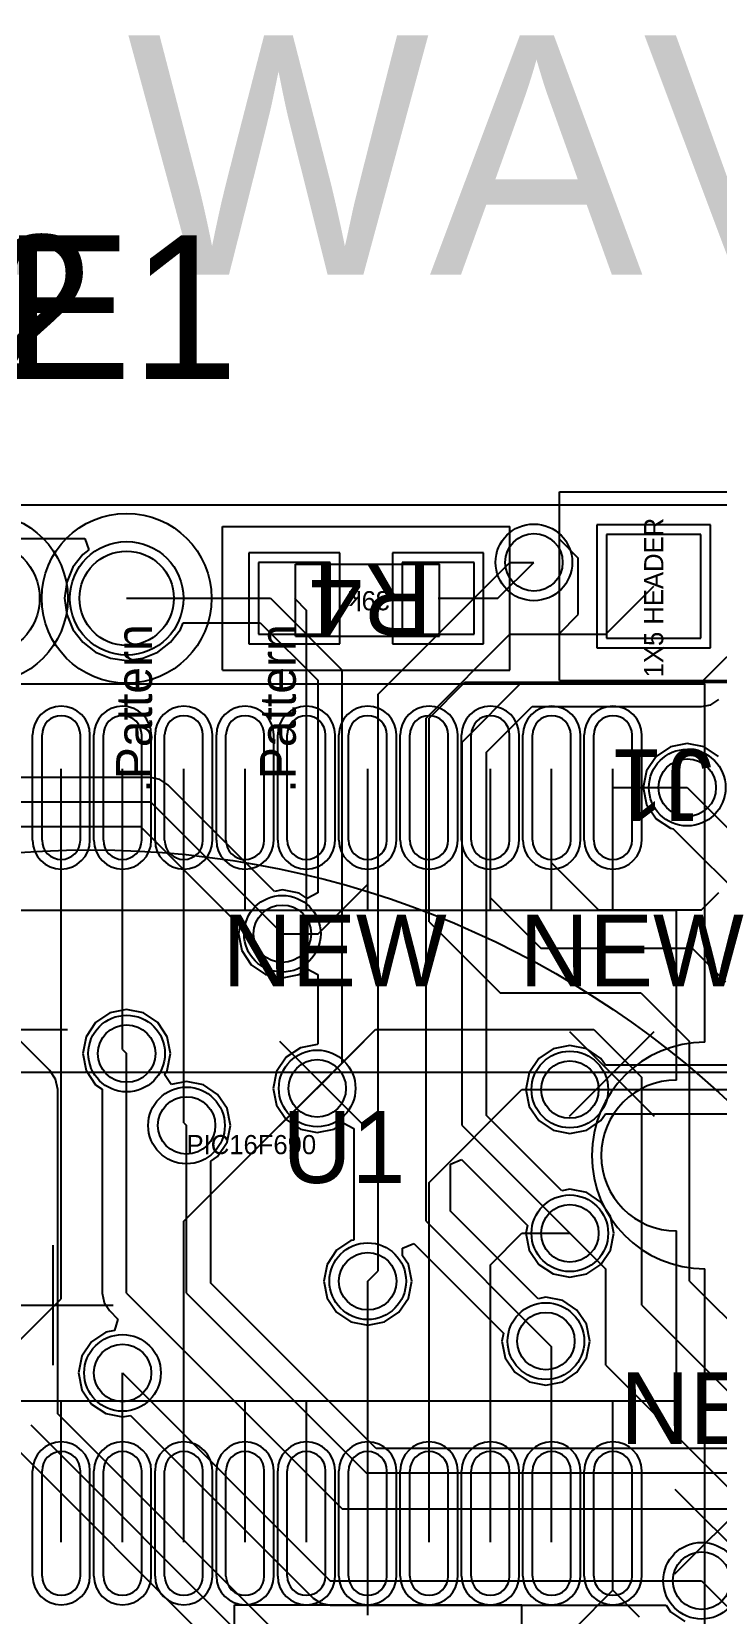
# Model space of a CAD drawing. Extents: x 8.93 to 13.33, y 4.89 to 11.88.
# Drawn here: x 9.787 to 10.073, y 7.611 to 8.271 of the extents above; entities that cross this region are included whole.
import ezdxf

# ---------------------------------------------------------------- set-up
doc = ezdxf.new("R2010")
doc.units = 0
doc.header["$MEASUREMENT"] = 0
for name, color, linetype in [('BOTTOMLAYER', 5, 'CONTINUOUS'), ('BOTTOMOVERLAY', 54, 'CONTINUOUS'), ('BOTTOMSOLDER', 6, 'CONTINUOUS'), ('MECHANICAL1', 6, 'CONTINUOUS'), ('MECHANICAL6', 56, 'CONTINUOUS'), ('MULTILAYER', 9, 'CONTINUOUS'), ('TOPLAYER', 1, 'CONTINUOUS'), ('TOPOVERLAY', 2, 'CONTINUOUS'), ('TOPPASTE', 8, 'CONTINUOUS'), ('TOPSOLDER', 216, 'CONTINUOUS')]:
    doc.layers.add(name, color=color, linetype=linetype)

msp = doc.modelspace()

# ---------------------------------------------------------------- linework, layer by layer
at = {"layer": 'BOTTOMLAYER'}
for p, q in [((9.399469, 8.06), (9.809611, 8.06)), ((9.809611, 8.06), (9.811218, 8.055265)), ((10.027315, 8.061654), (10.027315, 8.018346)), ((10.066685, 8.061654), (10.027315, 8.061654)), ((10.066685, 8.018346), (10.066685, 8.061654)), ((9.811218, 8.055265), (9.808681, 8.053319)), ((9.804564, 8.047953), (9.801976, 8.041705)), ((9.808681, 8.053319), (9.804564, 8.047953)), ((9.932, 7.995), (9.987, 8.05)), ((9.987, 8.05), (9.997, 8.05)), ((9.801976, 8.041705), (9.801093, 8.035)), ((9.801093, 8.035), (9.801976, 8.028295)), ((9.827, 8.035), (9.887, 8.035)), ((9.887, 8.035), (9.917, 8.005)), ((10.027, 8.02), (10.047, 8.04)), ((9.801976, 8.028295), (9.804564, 8.022047)), ((10.067, 8), (10.097, 8.03)), ((9.804564, 8.022047), (9.808681, 8.016681)), ((9.845319, 8.016681), (9.849436, 8.022047)), ((9.849436, 8.022047), (9.850578, 8.024804)), ((9.850578, 8.024804), (9.882777, 8.024804)), ((9.882777, 8.024804), (9.906804, 8.000777)), ((9.808681, 8.016681), (9.814047, 8.012564)), ((9.839953, 8.012564), (9.845319, 8.016681)), ((9.952, 7.985), (9.987, 8.02)), ((9.987, 8.02), (10.027, 8.02)), ((10.027315, 8.018346), (10.066685, 8.018346)), ((9.814047, 8.012564), (9.820295, 8.009976)), ((9.820295, 8.009976), (9.827, 8.009093)), ((9.827, 8.009093), (9.833705, 8.009976)), ((9.833705, 8.009976), (9.839953, 8.012564)), ((9.906804, 8.000777), (9.906804, 7.91206)), ((9.917, 7.840937), (9.917, 8.005)), ((9.932, 7.754362), (9.932, 7.995)), ((9.967, 7.975), (9.992, 8)), ((9.992, 8), (10.067, 8)), ((9.977196, 7.970777), (9.996223, 7.989804)), ((9.996223, 7.989804), (10.067, 7.989804)), ((10.067, 7.989804), (10.070902, 7.99058)), ((10.070902, 7.99058), (10.074209, 7.99279)), ((9.952, 7.775), (9.952, 7.985)), ((9.967, 7.815), (9.967, 7.975)), ((10.061, 7.974353), (10.053977, 7.972956)), ((10.068023, 7.972956), (10.061, 7.974353)), ((9.977196, 7.819223), (9.977196, 7.970777)), ((10.048023, 7.968977), (10.044044, 7.963023)), ((10.053977, 7.972956), (10.048023, 7.968977)), ((10.073977, 7.968977), (10.068023, 7.972956)), ((10.044044, 7.963023), (10.042647, 7.956)), ((9.837, 7.960196), (9.781836, 7.960196)), ((9.840902, 7.95942), (9.837, 7.960196)), ((9.84421, 7.95721), (9.840902, 7.95942)), ((9.888719, 7.9127), (9.84421, 7.95721)), ((10.042647, 7.956), (10.044044, 7.948977)), ((10.061, 7.956), (10.118961, 7.898039)), ((9.767, 7.95), (9.837, 7.95)), ((9.837, 7.95), (9.892, 7.895)), ((10.044044, 7.948977), (10.048023, 7.943023)), ((10.048023, 7.943023), (10.053977, 7.939044)), ((9.79493, 7.837931), (9.698215, 7.934646)), ((9.781836, 7.939804), (9.832777, 7.939804)), ((9.832777, 7.939804), (9.8743, 7.898281)), ((10.053977, 7.939044), (10.05511, 7.938819)), ((10.05511, 7.938819), (10.107425, 7.886504)), ((9.892, 7.913353), (9.888719, 7.9127)), ((9.899023, 7.911956), (9.892, 7.913353)), ((9.902394, 7.909703), (9.899023, 7.911956)), ((9.906804, 7.91206), (9.902394, 7.909703)), ((9.8743, 7.898281), (9.873647, 7.895)), ((9.873647, 7.895), (9.875044, 7.887977)), ((9.875044, 7.887977), (9.879023, 7.882023)), ((9.879023, 7.882023), (9.884977, 7.878044)), ((9.884977, 7.878044), (9.892, 7.876647)), ((9.892, 7.876647), (9.899023, 7.878044)), ((9.899023, 7.878044), (9.902394, 7.880297)), ((9.902394, 7.880297), (9.906804, 7.87794)), ((9.906804, 7.87794), (9.906804, 7.849045)), ((9.819977, 7.861956), (9.814023, 7.857977)), ((9.827, 7.863353), (9.819977, 7.861956)), ((9.834023, 7.861956), (9.827, 7.863353)), ((9.839977, 7.857977), (9.834023, 7.861956)), ((9.814023, 7.857977), (9.810044, 7.852023)), ((9.843956, 7.852023), (9.839977, 7.857977)), ((9.810044, 7.852023), (9.808647, 7.845)), ((9.845353, 7.845), (9.843956, 7.852023)), ((9.906531, 7.848821), (9.899508, 7.847424)), ((9.906804, 7.849045), (9.906531, 7.848821)), ((9.808647, 7.845), (9.810044, 7.837977)), ((9.827, 7.745), (9.827, 7.845)), ((9.843956, 7.837977), (9.845353, 7.845)), ((9.893554, 7.843446), (9.889576, 7.837492)), ((9.899508, 7.847424), (9.893554, 7.843446)), ((9.999023, 7.842977), (9.995044, 7.837023)), ((10.004977, 7.846956), (9.999023, 7.842977)), ((10.012, 7.848353), (10.004977, 7.846956)), ((10.019023, 7.846956), (10.012, 7.848353)), ((10.024977, 7.842977), (10.019023, 7.846956)), ((10.026836, 7.840196), (10.024977, 7.842977)), ((9.794931, 7.837931), (9.79493, 7.837931)), ((9.797362, 7.834292), (9.794931, 7.837931)), ((9.810044, 7.837977), (9.814023, 7.832023)), ((9.842789, 7.83623), (9.843956, 7.837977)), ((9.845567, 7.832073), (9.842789, 7.83623)), ((9.889576, 7.837492), (9.888179, 7.830469)), ((9.906531, 7.830469), (9.917, 7.840937)), ((9.995044, 7.837023), (9.993647, 7.83)), ((10.157, 7.840196), (10.026836, 7.840196)), ((9.798216, 7.83), (9.797362, 7.834292)), ((9.797362, 7.834292), (9.797362, 7.834292)), ((9.797362, 7.834292), (9.797362, 7.834292)), ((9.797362, 7.834292), (9.797362, 7.834292)), ((9.797362, 7.834292), (9.797362, 7.834292)), ((9.797362, 7.834292), (9.797362, 7.834292)), ((9.797362, 7.834292), (9.797362, 7.834292)), ((9.797362, 7.834292), (9.797362, 7.834292)), ((9.797362, 7.834292), (9.797362, 7.834292)), ((9.797362, 7.834292), (9.797362, 7.834292)), ((9.797362, 7.834292), (9.797362, 7.834292)), ((9.797362, 7.834292), (9.797362, 7.834292)), ((9.797362, 7.834292), (9.797362, 7.834292)), ((9.797362, 7.834292), (9.797362, 7.834292)), ((9.797362, 7.834292), (9.797362, 7.834292)), ((9.797362, 7.834292), (9.797362, 7.834292)), ((9.797362, 7.834292), (9.797362, 7.834292)), ((9.797362, 7.834292), (9.797362, 7.834292)), ((9.797362, 7.834292), (9.797362, 7.834292)), ((9.797362, 7.834292), (9.797362, 7.834292)), ((9.798215, 7.829999), (9.798216, 7.83)), ((9.798215, 7.694646), (9.798215, 7.829999)), ((9.814023, 7.832023), (9.816804, 7.830164)), ((9.816804, 7.830164), (9.816804, 7.745)), ((9.852, 7.833353), (9.845567, 7.832073)), ((9.859023, 7.831956), (9.852, 7.833353)), ((9.864977, 7.827977), (9.859023, 7.831956)), ((9.888179, 7.830469), (9.889576, 7.823445)), ((9.993647, 7.83), (9.995044, 7.822977)), ((10.012, 7.83), (10.157, 7.83)), ((9.868956, 7.822023), (9.864977, 7.827977)), ((9.889576, 7.823445), (9.893554, 7.817491)), ((9.995044, 7.822977), (9.999023, 7.817023)), ((9.870353, 7.815), (9.868956, 7.822023)), ((9.893554, 7.817491), (9.899508, 7.813513)), ((9.913555, 7.813513), (9.917394, 7.816079)), ((9.917394, 7.816079), (9.921804, 7.813722)), ((10.008719, 7.7877), (9.977196, 7.819223)), ((9.999023, 7.817023), (10.004977, 7.813044)), ((10.019023, 7.813044), (10.024977, 7.817023)), ((10.024977, 7.817023), (10.026836, 7.819804)), ((10.026836, 7.819804), (10.152777, 7.819804)), ((9.852, 7.745), (9.852, 7.815)), ((9.868956, 7.807977), (9.870353, 7.815)), ((9.899508, 7.813513), (9.906531, 7.812116)), ((9.906531, 7.812116), (9.913555, 7.813513)), ((9.921804, 7.813722), (9.921804, 7.767192)), ((9.967, 7.815), (10.012, 7.77)), ((10.004977, 7.813044), (10.012, 7.811647)), ((10.012, 7.811647), (10.019023, 7.813044)), ((9.864977, 7.802023), (9.868956, 7.807977)), ((9.862196, 7.800164), (9.864977, 7.802023)), ((9.862196, 7.749223), (9.862196, 7.800164)), ((9.962196, 7.798852), (9.966815, 7.800765)), ((9.962196, 7.779223), (9.962196, 7.798852)), ((9.966815, 7.800765), (9.9943, 7.773281)), ((10.012, 7.788353), (10.008719, 7.7877)), ((10.019023, 7.786956), (10.012, 7.788353)), ((10.024977, 7.782977), (10.019023, 7.786956)), ((10.028956, 7.777023), (10.024977, 7.782977)), ((9.998719, 7.7427), (9.962196, 7.779223)), ((10.030353, 7.77), (10.028956, 7.777023)), ((9.952, 7.775), (10.002, 7.725)), ((9.9943, 7.773281), (9.993647, 7.77)), ((9.993647, 7.77), (9.995044, 7.762977)), ((10.028956, 7.762977), (10.030353, 7.77)), ((9.914661, 7.762977), (9.910682, 7.757023)), ((9.920615, 7.766956), (9.914661, 7.762977)), ((9.921804, 7.767192), (9.920615, 7.766956)), ((9.942196, 7.763852), (9.946815, 7.765765)), ((9.942196, 7.760611), (9.942196, 7.763852)), ((9.946815, 7.765765), (9.9843, 7.728281)), ((9.995044, 7.762977), (9.999023, 7.757023)), ((10.024977, 7.757023), (10.028956, 7.762977)), ((9.910682, 7.757023), (9.909285, 7.75)), ((9.944593, 7.757023), (9.942196, 7.760611)), ((9.94599, 7.75), (9.944593, 7.757023)), ((9.999023, 7.757023), (10.004977, 7.753044)), ((10.019023, 7.753044), (10.024977, 7.757023)), ((9.909285, 7.75), (9.910682, 7.742977)), ((9.927638, 7.75), (9.932, 7.754362)), ((9.944593, 7.742977), (9.94599, 7.75)), ((10.004977, 7.753044), (10.012, 7.751647)), ((10.012, 7.751647), (10.019023, 7.753044)), ((9.816804, 7.745), (9.81758, 7.741098)), ((9.827, 7.745), (9.917, 7.655)), ((9.852, 7.745), (9.927, 7.67)), ((9.931223, 7.680196), (9.862196, 7.749223)), ((10.002, 7.743353), (9.998719, 7.7427)), ((10.009023, 7.741956), (10.002, 7.743353)), ((9.81758, 7.741098), (9.81979, 7.73779)), ((9.81979, 7.73779), (9.823384, 7.734197)), ((9.910682, 7.742977), (9.914661, 7.737023)), ((9.914661, 7.737023), (9.920615, 7.733044)), ((9.934661, 7.733044), (9.940615, 7.737023)), ((9.940615, 7.737023), (9.944593, 7.742977)), ((10.014977, 7.737977), (10.009023, 7.741956)), ((10.018956, 7.732023), (10.014977, 7.737977)), ((9.823384, 7.734197), (9.821933, 7.729412)), ((9.920615, 7.733044), (9.927638, 7.731647)), ((9.927638, 7.731647), (9.934661, 7.733044)), ((10.020353, 7.725), (10.018956, 7.732023)), ((9.812298, 7.724702), (9.80832, 7.718748)), ((9.818252, 7.72868), (9.812298, 7.724702)), ((9.821933, 7.729412), (9.818252, 7.72868)), ((9.9843, 7.728281), (9.983647, 7.725)), ((9.983647, 7.725), (9.985044, 7.717977)), ((10.018956, 7.717977), (10.020353, 7.725)), ((9.80832, 7.718748), (9.806923, 7.711724)), ((9.985044, 7.717977), (9.989023, 7.712023)), ((10.014977, 7.712023), (10.018956, 7.717977)), ((9.806923, 7.711724), (9.80832, 7.704701)), ((9.825276, 7.711724), (9.912, 7.625)), ((9.989023, 7.712023), (9.994977, 7.708044)), ((10.009023, 7.708044), (10.014977, 7.712023)), ((9.80832, 7.704701), (9.812298, 7.698747)), ((9.994977, 7.708044), (10.002, 7.706647)), ((10.002, 7.706647), (10.009023, 7.708044)), ((9.812298, 7.698747), (9.818252, 7.694769)), ((9.917646, 7.575215), (9.798215, 7.694646)), ((9.818252, 7.694769), (9.825276, 7.693372)), ((9.825276, 7.693372), (9.828556, 7.694024)), ((9.828556, 7.694024), (9.90479, 7.61779)), ((9.787, 7.69), (9.913, 7.564)), ((9.779069, 7.682069), (9.905069, 7.55607)), ((10.117, 7.680196), (9.931223, 7.680196)), ((9.927, 7.67), (10.117, 7.67)), ((9.917, 7.655), (10.107581, 7.655)), ((9.912, 7.625), (10.067, 7.625)), ((9.90479, 7.61779), (9.90479, 7.61779)), ((9.90479, 7.61779), (9.90479, 7.61779)), ((9.90479, 7.61779), (9.90479, 7.61779)), ((9.90479, 7.61779), (9.90479, 7.61779)), ((9.90479, 7.61779), (9.90479, 7.61779)), ((9.90479, 7.61779), (9.90479, 7.61779)), ((9.90479, 7.61779), (9.904791, 7.61779)), ((9.904791, 7.61779), (9.904791, 7.61779)), ((9.904791, 7.61779), (9.908098, 7.61558)), ((9.908098, 7.61558), (9.912, 7.614804)), ((9.912, 7.614804), (10.052164, 7.614804)), ((10.052164, 7.614804), (10.054023, 7.612023)), ((10.054023, 7.612023), (10.059977, 7.608044))]:
    msp.add_line(p, q, dxfattribs=at)
for centre, radius in [((9.997, 8.05), 0.012), ((9.827, 8.035), 0.019685), ((10.061, 7.956), 0.012), ((9.892, 7.895), 0.012), ((9.827, 7.845), 0.012), ((9.906531, 7.830469), 0.012), ((10.012, 7.83), 0.012), ((9.852, 7.815), 0.012), ((10.012, 7.77), 0.012), ((9.927638, 7.75), 0.012), ((10.002, 7.725), 0.012), ((9.825276, 7.711724), 0.012), ((10.067, 7.625), 0.012)]:
    msp.add_circle(centre, radius, dxfattribs=at)
at = {"layer": 'BOTTOMOVERLAY'}
msp.add_line((9.432158, 7.837182), (10.191842, 7.837182), dxfattribs=at)
at = {"layer": 'BOTTOMSOLDER'}
for p, q in [((10.023315, 8.065653), (10.023315, 8.014347)), ((10.070685, 8.065653), (10.023315, 8.065653)), ((10.070685, 8.014347), (10.070685, 8.065653)), ((10.023315, 8.014347), (10.070685, 8.014347))]:
    msp.add_line(p, q, dxfattribs=at)
for centre, radius in [((9.997, 8.05), 0.016), ((9.767, 8.035), 0.023685), ((9.827, 8.035), 0.023685), ((10.061, 7.956), 0.016), ((9.892, 7.895), 0.016), ((9.827, 7.845), 0.016), ((9.906531, 7.830469), 0.016), ((10.012, 7.83), 0.016), ((9.852, 7.815), 0.016), ((10.012, 7.77), 0.016), ((9.927638, 7.75), 0.016), ((10.002, 7.725), 0.016), ((9.825276, 7.711724), 0.016), ((10.067, 7.625), 0.016)]:
    msp.add_circle(centre, radius, dxfattribs=at)
at = {"layer": 'MECHANICAL1'}
for p, q in [((10.00763, 8.07937), (10.287157, 8.07937)), ((10.00763, 8.00063), (10.00763, 8.07937)), ((9.897531, 8.019252), (9.897531, 8.049252)), ((9.897531, 8.049252), (9.957531, 8.049252)), ((9.957531, 8.019252), (9.957531, 8.049252)), ((9.897531, 8.019252), (9.957531, 8.019252)), ((10.00763, 8.00063), (10.287157, 8.00063)), ((9.799685, 7.904819), (9.799685, 7.963874)), ((9.825276, 7.904819), (9.825276, 7.963874)), ((9.850866, 7.904819), (9.850866, 7.963874)), ((9.876457, 7.904819), (9.876457, 7.963874)), ((9.902047, 7.904819), (9.902047, 7.963874)), ((9.927638, 7.904819), (9.927638, 7.963874)), ((9.953228, 7.904819), (9.953228, 7.963874)), ((9.978819, 7.904819), (9.978819, 7.963874)), ((10.004409, 7.904819), (10.004409, 7.963874)), ((10.03, 7.904819), (10.03, 7.963874)), ((9.77311, 7.904819), (9.914843, 7.904819)), ((9.914843, 7.904819), (10.056575, 7.904819)), ((10.056575, 7.833953), (10.056575, 7.904819)), ((10.056575, 7.700094), (10.056575, 7.770961)), ((9.77311, 7.700094), (9.914843, 7.700094)), ((9.799685, 7.641039), (9.799685, 7.700094)), ((9.825276, 7.641039), (9.825276, 7.700094)), ((9.850866, 7.641039), (9.850866, 7.700094)), ((9.876457, 7.641039), (9.876457, 7.700094)), ((9.902047, 7.641039), (9.902047, 7.700094)), ((9.914843, 7.700095), (10.056574, 7.700095)), ((9.927638, 7.641039), (9.927638, 7.700094)), ((9.953228, 7.641039), (9.953228, 7.700094)), ((9.978819, 7.641039), (9.978819, 7.700094)), ((10.004409, 7.641039), (10.004409, 7.700094)), ((10.03, 7.641039), (10.03, 7.700094))]:
    msp.add_line(p, q, dxfattribs=at)
for centre, radius in [((9.827, 8.035), 0.019685), ((9.812, 7.54003), 0.39)]:
    msp.add_circle(centre, radius, dxfattribs=at)
msp.add_arc((10.056575, 7.802457), 0.031496, 90, 270, dxfattribs=at)
at = {"layer": 'MECHANICAL6'}
for p, q in [((9.752323, 7.854999), (9.802323, 7.854999)), ((9.890844, 7.850199), (9.926199, 7.814843)), ((9.890844, 7.814843), (9.926199, 7.850199)), ((10.011844, 7.854198), (10.047199, 7.818843)), ((10.011844, 7.818843), (10.047199, 7.854198)), ((9.796323, 7.715), (9.796323, 7.765)), ((9.771323, 7.739999), (9.821323, 7.739999)), ((10.055844, 7.663199), (10.091199, 7.627843)), ((10.055844, 7.627843), (10.091199, 7.663199))]:
    msp.add_line(p, q, dxfattribs=at)
at = {"layer": 'MULTILAYER'}
for p, q in [((9.281, 8.074001), (10.299, 8.074001)), ((10.027315, 8.061654), (10.027315, 8.018346)), ((10.066685, 8.061654), (10.027315, 8.061654)), ((10.066685, 8.018346), (10.066685, 8.061654)), ((10.027315, 8.018346), (10.066685, 8.018346))]:
    msp.add_line(p, q, dxfattribs=at)
for centre, radius in [((9.997, 8.05), 0.012), ((9.827, 8.035), 0.019685), ((10.061, 7.956), 0.012), ((9.892, 7.895), 0.012), ((9.827, 7.845), 0.012), ((9.906531, 7.830469), 0.012), ((10.012, 7.83), 0.012), ((9.852, 7.815), 0.012), ((10.012, 7.77), 0.012), ((9.927638, 7.75), 0.012), ((10.002, 7.725), 0.012), ((9.825276, 7.711724), 0.012), ((10.067, 7.625), 0.012)]:
    msp.add_circle(centre, radius, dxfattribs=at)
at = {"layer": 'TOPLAYER'}
for p, q in [((10.027315, 8.061654), (10.027315, 8.018346)), ((10.066685, 8.061654), (10.027315, 8.061654)), ((10.066685, 8.018346), (10.066685, 8.061654)), ((9.912, 8.05), (9.882, 8.05)), ((9.882, 8.05), (9.882, 8.02)), ((9.912, 8.02), (9.912, 8.05)), ((9.972, 8.05), (9.942, 8.05)), ((9.942, 8.05), (9.942, 8.02)), ((9.972, 8.02), (9.972, 8.05)), ((9.982, 8.035), (9.997, 8.05)), ((9.897, 8.035), (9.902047, 8.029953)), ((9.957, 8.035), (9.982, 8.035)), ((9.902047, 7.956), (9.902047, 8.029953)), ((9.882, 8.02), (9.912, 8.02)), ((9.942, 8.02), (9.972, 8.02)), ((10.027315, 8.018346), (10.066685, 8.018346)), ((9.953228, 7.985015), (9.968213, 8)), ((9.968213, 8), (10.122, 8)), ((9.953228, 7.9), (9.953228, 7.985015)), ((9.791685, 7.934), (9.791685, 7.978)), ((9.807685, 7.934), (9.807685, 7.978)), ((9.817276, 7.934), (9.817276, 7.978)), ((9.833276, 7.934), (9.833276, 7.978)), ((9.842866, 7.934), (9.842866, 7.978)), ((9.858866, 7.934), (9.858866, 7.978)), ((9.868457, 7.934), (9.868457, 7.978)), ((9.884457, 7.934), (9.884457, 7.978)), ((9.894047, 7.934), (9.894047, 7.978)), ((9.910047, 7.934), (9.910047, 7.978)), ((9.919638, 7.934), (9.919638, 7.978)), ((9.935638, 7.934), (9.935638, 7.978)), ((9.945228, 7.934), (9.945228, 7.978)), ((9.961228, 7.934), (9.961228, 7.978)), ((9.970819, 7.934), (9.970819, 7.978)), ((9.986819, 7.934), (9.986819, 7.978)), ((9.996409, 7.934), (9.996409, 7.978)), ((10.012409, 7.934), (10.012409, 7.978)), ((10.022, 7.934), (10.022, 7.978)), ((10.038, 7.934), (10.038, 7.978)), ((9.799685, 7.742685), (9.799685, 7.956)), ((9.825276, 7.846724), (9.825276, 7.956)), ((9.850866, 7.816134), (9.850866, 7.956)), ((9.927638, 7.915638), (9.927638, 7.956)), ((9.978819, 7.91), (9.978819, 7.956)), ((10.004409, 7.924591), (10.004409, 7.956)), ((10.03, 7.956), (10.061, 7.956)), ((10.004409, 7.924591), (10.024, 7.905)), ((9.907, 7.895), (9.927638, 7.915638)), ((9.978819, 7.91), (9.999853, 7.888966)), ((10.067, 7.905), (10.074244, 7.912244)), ((10.024, 7.905), (10.067, 7.905)), ((9.892, 7.895), (9.907, 7.895)), ((9.953228, 7.9), (9.982853, 7.870376)), ((9.999853, 7.888966), (10.063034, 7.888966)), ((10.063034, 7.888966), (10.077, 7.875)), ((9.982853, 7.870376), (10.041624, 7.870376)), ((10.041624, 7.870376), (10.062, 7.85)), ((9.850866, 7.775), (9.930866, 7.855)), ((9.930866, 7.855), (10.022, 7.855)), ((10.022, 7.855), (10.042, 7.835)), ((10.062, 7.75), (10.062, 7.85)), ((9.825276, 7.846724), (9.827, 7.845)), ((9.906335, 7.830469), (9.906531, 7.830469)), ((9.953228, 7.791228), (9.992, 7.83)), ((9.992, 7.83), (10.012, 7.83)), ((10.042, 7.74), (10.042, 7.835)), ((9.850866, 7.816134), (9.852, 7.815)), ((9.953228, 7.648913), (9.953228, 7.791228)), ((9.850866, 7.648913), (9.850866, 7.775)), ((9.978819, 7.756819), (9.992, 7.77)), ((9.992, 7.77), (10.012, 7.77)), ((10.012, 7.77), (10.027, 7.755)), ((9.978819, 7.648913), (9.978819, 7.756819)), ((9.927638, 7.610638), (9.927638, 7.75)), ((10.027, 7.715), (10.027, 7.755)), ((10.062, 7.75), (10.097, 7.715)), ((9.767, 7.71), (9.799685, 7.742685)), ((10.042, 7.74), (10.092, 7.69)), ((10.002, 7.725), (10.004409, 7.722591)), ((10.004409, 7.648913), (10.004409, 7.722591)), ((9.825276, 7.648913), (9.825276, 7.711724)), ((10.027, 7.715), (10.082, 7.66)), ((9.791685, 7.626913), (9.791685, 7.670913)), ((9.807685, 7.626913), (9.807685, 7.670913)), ((9.817276, 7.626913), (9.817276, 7.670913)), ((9.833276, 7.626913), (9.833276, 7.670913)), ((9.842866, 7.626913), (9.842866, 7.670913)), ((9.858866, 7.626913), (9.858866, 7.670913)), ((9.868457, 7.626913), (9.868457, 7.670913)), ((9.884457, 7.626913), (9.884457, 7.670913)), ((9.894047, 7.626913), (9.894047, 7.670913)), ((9.910047, 7.626913), (9.910047, 7.670913)), ((9.919638, 7.626913), (9.919638, 7.670913)), ((9.935638, 7.626913), (9.935638, 7.670913)), ((9.945228, 7.626913), (9.945228, 7.670913)), ((9.961228, 7.626913), (9.961228, 7.670913)), ((9.970819, 7.626913), (9.970819, 7.670913)), ((9.986819, 7.626913), (9.986819, 7.670913)), ((9.996409, 7.626913), (9.996409, 7.670913)), ((10.012409, 7.626913), (10.012409, 7.670913)), ((10.022, 7.626913), (10.022, 7.670913)), ((10.038, 7.626913), (10.038, 7.670913)), ((10.03, 7.621), (10.03, 7.648913)), ((10.067, 7.625), (10.092, 7.6)), ((10.0145, 7.6055), (10.03, 7.621)), ((10.03, 7.621), (10.041, 7.61))]:
    msp.add_line(p, q, dxfattribs=at)
for centre, radius in [((9.997, 8.05), 0.012), ((9.827, 8.035), 0.019685), ((10.061, 7.956), 0.012), ((9.892, 7.895), 0.012), ((9.827, 7.845), 0.012), ((9.906531, 7.830469), 0.012), ((10.012, 7.83), 0.012), ((9.852, 7.815), 0.012), ((10.012, 7.77), 0.012), ((9.927638, 7.75), 0.012), ((10.002, 7.725), 0.012), ((9.825276, 7.711724), 0.012), ((10.067, 7.625), 0.012)]:
    msp.add_circle(centre, radius, dxfattribs=at)
for centre, start, end in [((9.799685, 7.978), 360, 180), ((9.825276, 7.978), 360, 180), ((9.850866, 7.978), 360, 180), ((9.876457, 7.978), 360, 180), ((9.902047, 7.978), 360, 180), ((9.927638, 7.978), 360, 180), ((9.953228, 7.978), 360, 180), ((9.978819, 7.978), 360, 180), ((10.004409, 7.978), 360, 180), ((10.03, 7.978), 360, 180), ((9.799685, 7.934), 180, 360), ((9.825276, 7.934), 180, 360), ((9.850866, 7.934), 180, 360), ((9.876457, 7.934), 180, 360), ((9.902047, 7.934), 180, 360), ((9.927638, 7.934), 180, 360), ((9.953228, 7.934), 180, 360), ((9.978819, 7.934), 180, 360), ((10.004409, 7.934), 180, 360), ((10.03, 7.934), 180, 360), ((9.799685, 7.670913), 360, 180), ((9.825276, 7.670913), 360, 180), ((9.850866, 7.670913), 360, 180), ((9.876457, 7.670913), 360, 180), ((9.902047, 7.670913), 360, 180), ((9.927638, 7.670913), 360, 180), ((9.953228, 7.670913), 360, 180), ((9.978819, 7.670913), 360, 180), ((10.004409, 7.670913), 360, 180), ((10.03, 7.670913), 360, 180), ((9.799685, 7.626913), 180, 360), ((9.825276, 7.626913), 180, 360), ((9.850866, 7.626913), 180, 360), ((9.876457, 7.626913), 180, 360), ((9.902047, 7.626913), 180, 360), ((9.927638, 7.626913), 180, 360), ((9.953228, 7.626913), 180, 360), ((9.978819, 7.626913), 180, 360), ((10.004409, 7.626913), 180, 360), ((10.03, 7.626913), 180, 360)]:
    msp.add_arc(centre, 0.008, start, end, dxfattribs=at)
at = {"layer": 'TOPOVERLAY'}
for p, q in [((10.00763, 8.059685), (10.00763, 8.07937)), ((10.00763, 8.07937), (10.287157, 8.07937)), ((9.867, 8.065), (9.987, 8.065)), ((9.867, 8.005), (9.867, 8.065)), ((9.987, 8.035), (9.987, 8.065)), ((10.00763, 8.059685), (10.015504, 8.051811)), ((10.015504, 8.028189), (10.015504, 8.051811)), ((9.987, 8.005), (9.987, 8.035)), ((10.00763, 8.020315), (10.015504, 8.028189)), ((10.00763, 8.00063), (10.00763, 8.020315)), ((9.867, 8.005), (9.987, 8.005)), ((10.00763, 8.00063), (10.287157, 8.00063)), ((9.761299, 7.999307), (10.039642, 7.999307)), ((10.039642, 7.999307), (10.068386, 7.999307)), ((10.068386, 7.952063), (10.068386, 7.999307)), ((10.068386, 7.920567), (10.068386, 7.952063)), ((10.068386, 7.849701), (10.068386, 7.920567)), ((10.068386, 7.672535), (10.068386, 7.755213)), ((10.068386, 7.605606), (10.068386, 7.672535)), ((9.872, 7.615), (9.992, 7.615)), ((9.872, 7.555), (9.872, 7.615)), ((9.992, 7.585), (9.992, 7.615))]:
    msp.add_line(p, q, dxfattribs=at)
for centre in [(9.767, 8.035), (9.827, 8.035)]:
    msp.add_circle(centre, 0.035433, dxfattribs=at)
msp.add_arc((10.068386, 7.802457), 0.047244, 90, 270, dxfattribs=at)
at = {"layer": 'TOPPASTE'}
for p, q in [((9.912, 8.05), (9.882, 8.05)), ((9.882, 8.05), (9.882, 8.02)), ((9.912, 8.02), (9.912, 8.05)), ((9.972, 8.05), (9.942, 8.05)), ((9.942, 8.05), (9.942, 8.02)), ((9.972, 8.02), (9.972, 8.05)), ((9.882, 8.02), (9.912, 8.02)), ((9.942, 8.02), (9.972, 8.02)), ((9.791685, 7.934), (9.791685, 7.978)), ((9.807685, 7.934), (9.807685, 7.978)), ((9.817276, 7.934), (9.817276, 7.978)), ((9.833276, 7.934), (9.833276, 7.978)), ((9.842866, 7.934), (9.842866, 7.978)), ((9.858866, 7.934), (9.858866, 7.978)), ((9.868457, 7.934), (9.868457, 7.978)), ((9.884457, 7.934), (9.884457, 7.978)), ((9.894047, 7.934), (9.894047, 7.978)), ((9.910047, 7.934), (9.910047, 7.978)), ((9.919638, 7.934), (9.919638, 7.978)), ((9.935638, 7.934), (9.935638, 7.978)), ((9.945228, 7.934), (9.945228, 7.978)), ((9.961228, 7.934), (9.961228, 7.978)), ((9.970819, 7.934), (9.970819, 7.978)), ((9.986819, 7.934), (9.986819, 7.978)), ((9.996409, 7.934), (9.996409, 7.978)), ((10.012409, 7.934), (10.012409, 7.978)), ((10.022, 7.934), (10.022, 7.978)), ((10.038, 7.934), (10.038, 7.978)), ((9.791685, 7.626913), (9.791685, 7.670913)), ((9.807685, 7.626913), (9.807685, 7.670913)), ((9.817276, 7.626913), (9.817276, 7.670913)), ((9.833276, 7.626913), (9.833276, 7.670913)), ((9.842866, 7.626913), (9.842866, 7.670913)), ((9.858866, 7.626913), (9.858866, 7.670913)), ((9.868457, 7.626913), (9.868457, 7.670913)), ((9.884457, 7.626913), (9.884457, 7.670913)), ((9.894047, 7.626913), (9.894047, 7.670913)), ((9.910047, 7.626913), (9.910047, 7.670913)), ((9.919638, 7.626913), (9.919638, 7.670913)), ((9.935638, 7.626913), (9.935638, 7.670913)), ((9.945228, 7.626913), (9.945228, 7.670913)), ((9.961228, 7.626913), (9.961228, 7.670913)), ((9.970819, 7.626913), (9.970819, 7.670913)), ((9.986819, 7.626913), (9.986819, 7.670913)), ((9.996409, 7.626913), (9.996409, 7.670913)), ((10.012409, 7.626913), (10.012409, 7.670913)), ((10.022, 7.626913), (10.022, 7.670913)), ((10.038, 7.626913), (10.038, 7.670913))]:
    msp.add_line(p, q, dxfattribs=at)
for centre, start, end in [((9.799685, 7.978), 360, 180), ((9.825276, 7.978), 360, 180), ((9.850866, 7.978), 360, 180), ((9.876457, 7.978), 360, 180), ((9.902047, 7.978), 360, 180), ((9.927638, 7.978), 360, 180), ((9.953228, 7.978), 360, 180), ((9.978819, 7.978), 360, 180), ((10.004409, 7.978), 360, 180), ((10.03, 7.978), 360, 180), ((9.799685, 7.934), 180, 360), ((9.825276, 7.934), 180, 360), ((9.850866, 7.934), 180, 360), ((9.876457, 7.934), 180, 360), ((9.902047, 7.934), 180, 360), ((9.927638, 7.934), 180, 360), ((9.953228, 7.934), 180, 360), ((9.978819, 7.934), 180, 360), ((10.004409, 7.934), 180, 360), ((10.03, 7.934), 180, 360), ((9.799685, 7.670913), 360, 180), ((9.825276, 7.670913), 360, 180), ((9.850866, 7.670913), 360, 180), ((9.876457, 7.670913), 360, 180), ((9.902047, 7.670913), 360, 180), ((9.927638, 7.670913), 360, 180), ((9.953228, 7.670913), 360, 180), ((9.978819, 7.670913), 360, 180), ((10.004409, 7.670913), 360, 180), ((10.03, 7.670913), 360, 180), ((9.799685, 7.626913), 180, 360), ((9.825276, 7.626913), 180, 360), ((9.850866, 7.626913), 180, 360), ((9.876457, 7.626913), 180, 360), ((9.902047, 7.626913), 180, 360), ((9.927638, 7.626913), 180, 360), ((9.953228, 7.626913), 180, 360), ((9.978819, 7.626913), 180, 360), ((10.004409, 7.626913), 180, 360), ((10.03, 7.626913), 180, 360)]:
    msp.add_arc(centre, 0.008, start, end, dxfattribs=at)
at = {"layer": 'TOPSOLDER'}
for p, q in [((10.023315, 8.065653), (10.023315, 8.014347)), ((10.070685, 8.065653), (10.023315, 8.065653)), ((10.070685, 8.014347), (10.070685, 8.065653)), ((9.916, 8.054), (9.878, 8.054)), ((9.878, 8.054), (9.878, 8.016)), ((9.916, 8.016), (9.916, 8.054)), ((9.976, 8.054), (9.938, 8.054)), ((9.938, 8.054), (9.938, 8.016)), ((9.976, 8.016), (9.976, 8.054)), ((9.878, 8.016), (9.916, 8.016)), ((9.938, 8.016), (9.976, 8.016)), ((10.023315, 8.014347), (10.070685, 8.014347)), ((9.787685, 7.934), (9.787685, 7.978)), ((9.811685, 7.934), (9.811685, 7.978)), ((9.813276, 7.934), (9.813276, 7.978)), ((9.837276, 7.934), (9.837276, 7.978)), ((9.838866, 7.934), (9.838866, 7.978)), ((9.862866, 7.934), (9.862866, 7.978)), ((9.864457, 7.934), (9.864457, 7.978)), ((9.888457, 7.934), (9.888457, 7.978)), ((9.890047, 7.934), (9.890047, 7.978)), ((9.914047, 7.934), (9.914047, 7.978)), ((9.915638, 7.934), (9.915638, 7.978)), ((9.939638, 7.934), (9.939638, 7.978)), ((9.941228, 7.934), (9.941228, 7.978)), ((9.965228, 7.934), (9.965228, 7.978)), ((9.966819, 7.934), (9.966819, 7.978)), ((9.990819, 7.934), (9.990819, 7.978)), ((9.992409, 7.934), (9.992409, 7.978)), ((10.016409, 7.934), (10.016409, 7.978)), ((10.018, 7.934), (10.018, 7.978)), ((10.042, 7.934), (10.042, 7.978)), ((9.787685, 7.626913), (9.787685, 7.670913)), ((9.811685, 7.626913), (9.811685, 7.670913)), ((9.813276, 7.626913), (9.813276, 7.670913)), ((9.837276, 7.626913), (9.837276, 7.670913)), ((9.838866, 7.626913), (9.838866, 7.670913)), ((9.862866, 7.626913), (9.862866, 7.670913)), ((9.864457, 7.626913), (9.864457, 7.670913)), ((9.888457, 7.626913), (9.888457, 7.670913)), ((9.890047, 7.626913), (9.890047, 7.670913)), ((9.914047, 7.626913), (9.914047, 7.670913)), ((9.915638, 7.626913), (9.915638, 7.670913)), ((9.939638, 7.626913), (9.939638, 7.670913)), ((9.941228, 7.626913), (9.941228, 7.670913)), ((9.965228, 7.626913), (9.965228, 7.670913)), ((9.966819, 7.626913), (9.966819, 7.670913)), ((9.990819, 7.626913), (9.990819, 7.670913)), ((9.992409, 7.626913), (9.992409, 7.670913)), ((10.016409, 7.626913), (10.016409, 7.670913)), ((10.018, 7.626913), (10.018, 7.670913)), ((10.042, 7.626913), (10.042, 7.670913))]:
    msp.add_line(p, q, dxfattribs=at)
for centre, radius in [((9.997, 8.05), 0.016), ((9.767, 8.035), 0.023685), ((9.827, 8.035), 0.023685), ((10.061, 7.956), 0.016), ((9.892, 7.895), 0.016), ((9.827, 7.845), 0.016), ((9.906531, 7.830469), 0.016), ((10.012, 7.83), 0.016), ((9.852, 7.815), 0.016), ((10.012, 7.77), 0.016), ((9.927638, 7.75), 0.016), ((10.002, 7.725), 0.016), ((9.825276, 7.711724), 0.016), ((10.067, 7.625), 0.016)]:
    msp.add_circle(centre, radius, dxfattribs=at)
for centre, start, end in [((9.799685, 7.978), 360, 180), ((9.825276, 7.978), 360, 180), ((9.850866, 7.978), 360, 180), ((9.876457, 7.978), 360, 180), ((9.902047, 7.978), 360, 180), ((9.927638, 7.978), 360, 180), ((9.953228, 7.978), 360, 180), ((9.978819, 7.978), 360, 180), ((10.004409, 7.978), 360, 180), ((10.03, 7.978), 360, 180), ((9.799685, 7.934), 180, 360), ((9.825276, 7.934), 180, 360), ((9.850866, 7.934), 180, 360), ((9.876457, 7.934), 180, 360), ((9.902047, 7.934), 180, 360), ((9.927638, 7.934), 180, 360), ((9.953228, 7.934), 180, 360), ((9.978819, 7.934), 180, 360), ((10.004409, 7.934), 180, 360), ((10.03, 7.934), 180, 360), ((9.799685, 7.670913), 360, 180), ((9.825276, 7.670913), 360, 180), ((9.850866, 7.670913), 360, 180), ((9.876457, 7.670913), 360, 180), ((9.902047, 7.670913), 360, 180), ((9.927638, 7.670913), 360, 180), ((9.953228, 7.670913), 360, 180), ((9.978819, 7.670913), 360, 180), ((10.004409, 7.670913), 360, 180), ((10.03, 7.670913), 360, 180), ((9.799685, 7.626913), 180, 360), ((9.825276, 7.626913), 180, 360), ((9.850866, 7.626913), 180, 360), ((9.876457, 7.626913), 180, 360), ((9.902047, 7.626913), 180, 360), ((9.927638, 7.626913), 180, 360), ((9.953228, 7.626913), 180, 360), ((9.978819, 7.626913), 180, 360), ((10.004409, 7.626913), 180, 360), ((10.03, 7.626913), 180, 360)]:
    msp.add_arc(centre, 0.012, start, end, dxfattribs=at)

# ---------------------------------------------------------------- texts
at = {"layer": 'MECHANICAL1'}
for s, height, rotation, p in [('1X5 HEADER', 0.008, 90, (10.051, 8.002)), ('39k', 0.008, 180, (9.937, 8.038)), ('.Pattern', 0.015, 90, (9.83761, 7.953927)), ('.Pattern', 0.015, 90, (9.89761, 7.953927)), ('PIC16F690', 0.008, 360, (9.852, 7.803))]:
    msp.add_text(s, height=height, rotation=rotation, dxfattribs=at).set_placement(p)
at = {"layer": 'MECHANICAL6'}
for p in [(9.867, 7.873), (9.991, 7.873), (10.033, 7.682)]:
    msp.add_text('NEW', height=0.03, rotation=360, dxfattribs=at).set_placement(p)
at = {"layer": 'TOPLAYER'}
msp.add_text('ACTIVE WAVE INC', height=0.1, dxfattribs=at).set_placement((9.307, 8.17))
at = {"layer": 'TOPOVERLAY'}
for s, p in [('E2', (9.7155, 8.1265)), ('E1', (9.7755, 8.1265))]:
    msp.add_text(s, height=0.06, dxfattribs=at).set_placement(p)
for s, rotation, p in [('R4', 180, (9.95441, 8.04941)), ('J1', 180, (10.0715, 7.972)), ('U1', 360, (9.892, 7.791))]:
    msp.add_text(s, height=0.03, rotation=rotation, dxfattribs=at).set_placement(p)

doc.saveas('drawing.dxf')
